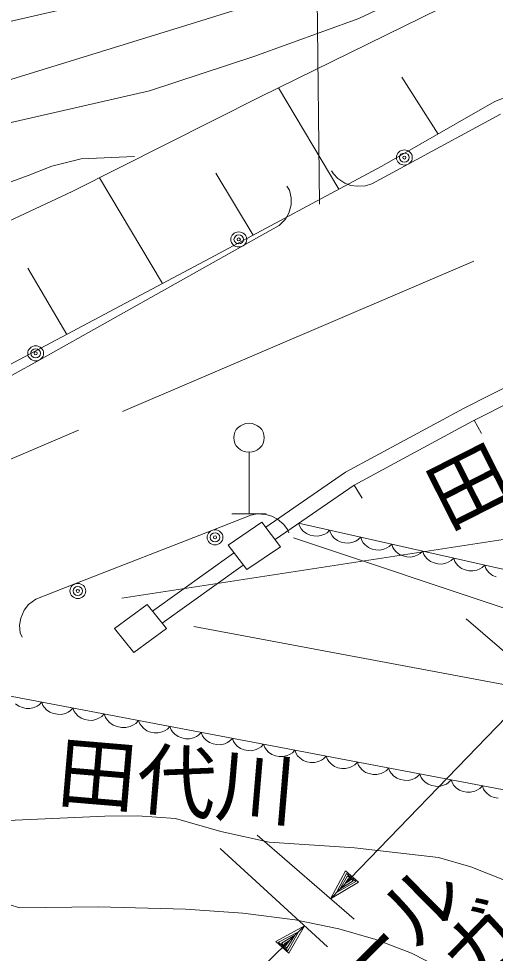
# Model space of a CAD drawing. Units: millimetres, scale not verified. Extents: x 40000 to 680000, y 20000 to 380000.
# Drawn here: x 374760 to 389724, y 259824 to 289160 of the extents above; entities that cross this region are included whole.
import ezdxf
from ezdxf.enums import TextEntityAlignment as Align

# ---------------------------------------------------------------- set-up
doc = ezdxf.new("R2010")
doc.units = ezdxf.units.MM
doc.header["$LTSCALE"] = 1000
doc.linetypes.add('CHAIN', pattern=[18.5, 12, -1.5, 3.5, -1.5])
for name, color, linetype, lineweight in [('M-BGD', 7, 'Continuous', 13), ('M-BMK', 2, 'CHAIN', 13), ('M-STR-HTXT', 7, 'Continuous', 13), ('M-STR-STRC', 7, 'Continuous', 13)]:
    doc.layers.add(name, color=color, linetype=linetype, lineweight=lineweight)
doc.layers.add('M-BGD-HTXT', color=7, linetype='Continuous')
doc.styles.add('ＭＳ ゴシック', font='')
doc.styles.get('ＭＳ ゴシック').set_extended_font_data('MS Gothic')

msp = doc.modelspace()

# ---------------------------------------------------------------- linework, layer by layer
at = {"layer": 'M-BGD'}
for p, q in [((382341, 286706), (388544, 289761)), ((394704, 288675), (389691, 286545)), ((387928, 285540), (386789, 287329)), ((384816, 283812), (382913, 286987)), ((376436, 283731), (382341, 286706)), ((389691, 286545), (386165, 284535)), ((389885, 286161), (386992, 284597)), ((386992, 284597), (386123, 284127)), ((386165, 284535), (380769, 281641)), ((382118, 282365), (380950, 284314)), ((384644, 284287), (384584, 284385)), ((384778, 284141), (384644, 284287)), ((379271, 280845), (377299, 284166)), ((385001, 284000), (384778, 284141)), ((385185, 283925), (385001, 284000)), ((385845, 283977), (385652, 283916)), ((386123, 284127), (385845, 283977)), ((369596, 280556), (376436, 283731)), ((383181, 283904), (383263, 283774)), ((383263, 283774), (383316, 283540)), ((385384, 283902), (385185, 283925)), ((385652, 283916), (385384, 283902)), ((383316, 283540), (383315, 283319)), ((383315, 283319), (383245, 283059)), ((383134, 282865), (382934, 282665)), ((383245, 283059), (383134, 282865)), ((382658, 282510), (381797, 282027)), ((382934, 282665), (382658, 282510)), ((381797, 282027), (375421, 278453)), ((380769, 281641), (371780, 276863)), ((376274, 279252), (375044, 281324)), ((396005, 280596), (388741, 276933)), ((396235, 280176), (388982, 276518)), ((396235, 280176), (388982, 276518)), ((375421, 278453), (374560, 277970)), ((388741, 276933), (385020, 274921)), ((388982, 276518), (385292, 274523)), ((388982, 276518), (385292, 274523)), ((389058, 276556), (389294, 276139)), ((381991, 275552), (381991, 273621)), ((385020, 274921), (382515, 273197)), ((385292, 274523), (382809, 272814)), ((385292, 274523), (385540, 274112)), ((380829, 273098), (381754, 273460)), ((381451, 273621), (382532, 273621)), ((381754, 273460), (382050, 273575)), ((382050, 273575), (382250, 273613)), ((382250, 273613), (382518, 273594)), ((382518, 273594), (382712, 273547)), ((382712, 273547), (382884, 273450)), ((382884, 273450), (383087, 273284)), ((382394, 273356), (381335, 272636)), ((382978, 272587), (382394, 273356)), ((383087, 273284), (383200, 273123)), ((383200, 273123), (383246, 273018)), ((383549, 273324), (400178, 269592)), ((383549, 273324), (383585, 273218)), ((383585, 273218), (383629, 273150)), ((383629, 273150), (383693, 273077)), ((376520, 271416), (380829, 273098)), ((383693, 273077), (383796, 272996)), ((383796, 272996), (383908, 272951)), ((383908, 272951), (384025, 272925)), ((384025, 272925), (384147, 272917)), ((384147, 272917), (384277, 272946)), ((384277, 272946), (384369, 272984)), ((384369, 272984), (384441, 273026)), ((384441, 273026), (384523, 273105)), ((384523, 273105), (384558, 273000)), ((384558, 273000), (384603, 272931)), ((384603, 272931), (384667, 272859)), ((384667, 272859), (384770, 272777)), ((385415, 272808), (385497, 272887)), ((385497, 272887), (385532, 272781)), ((381335, 272636), (381919, 271867)), ((381919, 271867), (382978, 272587)), ((384770, 272777), (384882, 272733)), ((384882, 272733), (384999, 272706)), ((384999, 272706), (385120, 272699)), ((385120, 272699), (385251, 272728)), ((385251, 272728), (385343, 272765)), ((385343, 272765), (385415, 272808)), ((385532, 272781), (385577, 272713)), ((385577, 272713), (385641, 272640)), ((385641, 272640), (385744, 272559)), ((385744, 272559), (385856, 272514)), ((386225, 272509), (386317, 272547)), ((386317, 272547), (386389, 272589)), ((386389, 272589), (386471, 272668)), ((386471, 272668), (386506, 272563)), ((386506, 272563), (386550, 272494)), ((378964, 270564), (381509, 272386)), ((385856, 272514), (385973, 272488)), ((385973, 272488), (386094, 272480)), ((386094, 272480), (386225, 272509)), ((386550, 272494), (386615, 272422)), ((386615, 272422), (386718, 272340)), ((386718, 272340), (386830, 272295)), ((386830, 272295), (386947, 272269)), ((386947, 272269), (387068, 272261)), ((387068, 272261), (387199, 272290)), ((387199, 272290), (387291, 272328)), ((387291, 272328), (387363, 272370)), ((387363, 272370), (387444, 272449)), ((387444, 272449), (387480, 272344)), ((387480, 272344), (387524, 272276)), ((387524, 272276), (387588, 272203)), ((379266, 270187), (381811, 272009)), ((387588, 272203), (387691, 272122)), ((387691, 272122), (387804, 272077)), ((387804, 272077), (387920, 272051)), ((387920, 272051), (388042, 272043)), ((388042, 272043), (388173, 272072)), ((388173, 272072), (388264, 272110)), ((388264, 272110), (388337, 272152)), ((388337, 272152), (388418, 272231)), ((388418, 272231), (388454, 272126)), ((388454, 272126), (388498, 272057)), ((388498, 272057), (388562, 271985)), ((388562, 271985), (388665, 271903)), ((389310, 271933), (389392, 272012)), ((389392, 272012), (389427, 271907)), ((388665, 271903), (388777, 271858)), ((388777, 271858), (388894, 271832)), ((388894, 271832), (389016, 271824)), ((389016, 271824), (389146, 271853)), ((389146, 271853), (389238, 271891)), ((389238, 271891), (389310, 271933)), ((389427, 271907), (389472, 271839)), ((389472, 271839), (389536, 271766)), ((389536, 271766), (389639, 271684)), ((389639, 271684), (389751, 271640)), ((375595, 271055), (376520, 271416)), ((374931, 270591), (375071, 270768)), ((375071, 270768), (375299, 270939)), ((375299, 270939), (375595, 271055)), ((378790, 270768), (377764, 270016)), ((379403, 270019), (378790, 270768)), ((374823, 270344), (374931, 270591)), ((374788, 270125), (374823, 270344)), ((374806, 269886), (374788, 270125)), ((377764, 270016), (378377, 269268)), ((378377, 269268), (379403, 270019)), ((380264, 270082), (396980, 266950)), ((374867, 269746), (374806, 269886)), ((370578, 268643), (392312, 264508)), ((374656, 267655), (374762, 267576)), ((374762, 267576), (374875, 267535)), ((375115, 267509), (375244, 267543)), ((375244, 267543), (375335, 267583)), ((375335, 267583), (375405, 267628)), ((375405, 267628), (375484, 267709)), ((375484, 267709), (375523, 267605)), ((375523, 267605), (375570, 267538)), ((374875, 267535), (374993, 267513)), ((374993, 267513), (375115, 267509)), ((375570, 267538), (375637, 267468)), ((375637, 267468), (375743, 267390)), ((375743, 267390), (375857, 267349)), ((375857, 267349), (375974, 267326)), ((375974, 267326), (376096, 267323)), ((376096, 267323), (376226, 267356)), ((376226, 267356), (376316, 267397)), ((376316, 267397), (376387, 267441)), ((376387, 267441), (376465, 267523)), ((376465, 267523), (376504, 267419)), ((376504, 267419), (376551, 267352)), ((376551, 267352), (376618, 267281)), ((376618, 267281), (376724, 267203)), ((377297, 267210), (377368, 267254)), ((377368, 267254), (377446, 267336)), ((377446, 267336), (377490, 267222)), ((376724, 267203), (376838, 267162)), ((376838, 267162), (376956, 267140)), ((376956, 267140), (377077, 267136)), ((377077, 267136), (377207, 267169)), ((377207, 267169), (377297, 267210)), ((377490, 267222), (377541, 267148)), ((377541, 267148), (377615, 267070)), ((377615, 267070), (377731, 266984)), ((377731, 266984), (377856, 266939)), ((378262, 266947), (378362, 266992)), ((378362, 266992), (378439, 267041)), ((378439, 267041), (378526, 267131)), ((378526, 267131), (378565, 267027)), ((378565, 267027), (378612, 266960)), ((378612, 266960), (378679, 266889)), ((377856, 266939), (377986, 266915)), ((377986, 266915), (378120, 266910)), ((378120, 266910), (378262, 266947)), ((378679, 266889), (378784, 266811)), ((378784, 266811), (378898, 266770)), ((378898, 266770), (379016, 266748)), ((379016, 266748), (379138, 266744)), ((379138, 266744), (379267, 266777)), ((379267, 266777), (379358, 266818)), ((379358, 266818), (379428, 266862)), ((379428, 266862), (379507, 266944)), ((379507, 266944), (379546, 266840)), ((379546, 266840), (379593, 266773)), ((379593, 266773), (379660, 266702)), ((379660, 266702), (379766, 266624)), ((380339, 266631), (380410, 266676)), ((380410, 266676), (380488, 266757)), ((380488, 266757), (380527, 266653)), ((379766, 266624), (379879, 266583)), ((379879, 266583), (379997, 266561)), ((379997, 266561), (380119, 266557)), ((380119, 266557), (380248, 266590)), ((380248, 266590), (380339, 266631)), ((380527, 266653), (380574, 266586)), ((380574, 266586), (380641, 266516)), ((380641, 266516), (380747, 266438)), ((380747, 266438), (380861, 266397)), ((380861, 266397), (380978, 266374)), ((380978, 266374), (381100, 266370)), ((381100, 266370), (381230, 266404)), ((381230, 266404), (381320, 266444)), ((381320, 266444), (381391, 266489)), ((381391, 266489), (381469, 266571)), ((381469, 266571), (381508, 266467)), ((381508, 266467), (381555, 266400)), ((381555, 266400), (381622, 266329)), ((382372, 266302), (382450, 266384)), ((382450, 266384), (382490, 266280)), ((381622, 266329), (381728, 266251)), ((381728, 266251), (381842, 266210)), ((381842, 266210), (381960, 266188)), ((381960, 266188), (382081, 266184)), ((382081, 266184), (382211, 266217)), ((382211, 266217), (382301, 266258)), ((382301, 266258), (382372, 266302)), ((382490, 266280), (382537, 266213)), ((382537, 266213), (382603, 266142)), ((382603, 266142), (382709, 266064)), ((383282, 266071), (383353, 266116)), ((383353, 266116), (383432, 266197)), ((383432, 266197), (383471, 266093)), ((383471, 266093), (383518, 266026)), ((382709, 266064), (382823, 266023)), ((382823, 266023), (382941, 266001)), ((382941, 266001), (383062, 265997)), ((383062, 265997), (383192, 266030)), ((383192, 266030), (383282, 266071)), ((383518, 266026), (383584, 265956)), ((383584, 265956), (383690, 265878)), ((383690, 265878), (383804, 265837)), ((383804, 265837), (383922, 265814)), ((383922, 265814), (384044, 265810)), ((384044, 265810), (384173, 265844)), ((384173, 265844), (384264, 265884)), ((384264, 265884), (384334, 265929)), ((384334, 265929), (384413, 266011)), ((384413, 266011), (384452, 265907)), ((384452, 265907), (384499, 265840)), ((384499, 265840), (384566, 265769)), ((385315, 265742), (385394, 265824)), ((385394, 265824), (385433, 265720)), ((384566, 265769), (384672, 265691)), ((384672, 265691), (384785, 265650)), ((384785, 265650), (384903, 265628)), ((384903, 265628), (385025, 265624)), ((385025, 265624), (385154, 265657)), ((385154, 265657), (385245, 265698)), ((385245, 265698), (385315, 265742)), ((385433, 265720), (385480, 265653)), ((385480, 265653), (385547, 265582)), ((385547, 265582), (385653, 265504)), ((385653, 265504), (385767, 265463)), ((386136, 265470), (386226, 265511)), ((386226, 265511), (386297, 265556)), ((386297, 265556), (386375, 265637)), ((386375, 265637), (386414, 265533)), ((386414, 265533), (386461, 265466)), ((385767, 265463), (385884, 265441)), ((385884, 265441), (386006, 265437)), ((386006, 265437), (386136, 265470)), ((386461, 265466), (386528, 265396)), ((386528, 265396), (386634, 265318)), ((386634, 265318), (386748, 265277)), ((386748, 265277), (386865, 265254)), ((386865, 265254), (386987, 265250)), ((386987, 265250), (387117, 265284)), ((387117, 265284), (387207, 265324)), ((387207, 265324), (387278, 265369)), ((387278, 265369), (387356, 265450)), ((387356, 265450), (387396, 265346)), ((387396, 265346), (387443, 265280)), ((387443, 265280), (387509, 265209)), ((387509, 265209), (387615, 265131)), ((388259, 265182), (388338, 265264)), ((388338, 265264), (388377, 265160)), ((387615, 265131), (387729, 265090)), ((387729, 265090), (387847, 265067)), ((387847, 265067), (387968, 265064)), ((387968, 265064), (388098, 265097)), ((388098, 265097), (388188, 265138)), ((388188, 265138), (388259, 265182)), ((388377, 265160), (388424, 265093)), ((388424, 265093), (388490, 265022)), ((388490, 265022), (388596, 264944)), ((388596, 264944), (388710, 264903)), ((388710, 264903), (388828, 264881)), ((388950, 264877), (389079, 264910)), ((389079, 264910), (389169, 264951)), ((389169, 264951), (389240, 264995)), ((389240, 264995), (389319, 265077)), ((389319, 265077), (389358, 264973)), ((389358, 264973), (389405, 264906)), ((389405, 264906), (389472, 264836)), ((388828, 264881), (388950, 264877)), ((389472, 264836), (389577, 264757)), ((389577, 264757), (389691, 264716)), ((389691, 264716), (389809, 264694))]:
    msp.add_line(p, q, dxfattribs=at)
for points in [[(366793, 284047), (368310, 284540), (369886, 284948), (374431, 285876), (378866, 286893), (382146, 287975), (385436, 289166), (393882, 293149), (397719, 295022), (401704, 296859), (404066, 297892), (406403, 298808), (408399, 299544), (410338, 300134), (412201, 300401), (414193, 300582), (415662, 300639), (417160, 300794), (418707, 301114), (420245, 301536), (422677, 302229), (425379, 302889)], [(360338, 285754), (361339, 285719), (362394, 285802), (363844, 286085), (365524, 286529), (366467, 286848), (367537, 287332), (368482, 287789), (369781, 288287), (370635, 288525), (371769, 288706), (372967, 288801), (374257, 289018), (377084, 289664), (379836, 290403), (382764, 291130), (386003, 292052), (387185, 292586), (388396, 293252), (390622, 294615)], [(360216, 283698), (363439, 284527), (366937, 285314), (369029, 285700), (371005, 286171), (380034, 288957), (381558, 289427), (383200, 290046), (385068, 290905), (387168, 291985), (388009, 292502), (388908, 293205), (389504, 293759)], [(366817, 283649), (368627, 283254), (370495, 282965), (371286, 283059), (372071, 283249), (373423, 283643), (375056, 284241), (375802, 284526), (376726, 284763), (378396, 284834)], [(361754, 263832), (362742, 263678), (363885, 263609), (366143, 263571), (368624, 263640), (373000, 263930), (377468, 264124), (378488, 264141), (379683, 264054), (381106, 263645), (382627, 263311), (385305, 263132), (387944, 262826), (388951, 262537), (390060, 262100), (392676, 261031)], [(373797, 261562), (374785, 261256), (377251, 261282), (380000, 261209), (381797, 261082), (383440, 260874), (384809, 260590), (385973, 260253), (387088, 259825), (388059, 259341)]]:
    msp.add_lwpolyline(points, dxfattribs=at)
for centre, major_axis in [((386868, 284802), (250, 0)), ((386868, 284802), (150, 0)), ((386868, 284802), (50, 0)), ((381669, 282231), (250, 0)), ((381669, 282231), (150, 0)), ((381669, 282231), (50, 0)), ((375293, 278656), (250, 0)), ((375293, 278656), (150, 0)), ((375293, 278656), (50, 0)), ((381991, 276007), (480, 0)), ((380924, 272880), (250, 0)), ((380924, 272880), (150, 0)), ((380924, 272880), (50, 0)), ((376616, 271197), (250, 0)), ((376616, 271197), (150, 0)), ((376616, 271197), (50, 0))]:
    msp.add_ellipse(centre, major_axis=major_axis, ratio=0.946108, dxfattribs=at)
at = {"layer": 'M-BMK'}
msp.add_line((406066, 288816), (369106, 273027), dxfattribs=at)
at = {"layer": 'M-STR-HTXT'}
for p, q in [((391854, 267690), (388812, 270321)), ((384550, 261535), (391115, 268329)), ((382246, 263527), (385289, 260896)), ((381086, 263118), (384454, 260032)), ((384550, 261535), (385018, 262412)), ((384739, 261730), (385050, 262333)), ((385018, 262412), (385432, 262055)), ((385050, 262333), (385346, 262078)), ((385432, 262055), (384550, 261535)), ((385346, 262078), (384739, 261730)), ((384847, 261842), (385083, 262254)), ((385260, 262101), (384847, 261842)), ((385009, 262010), (385115, 262175)), ((385174, 262124), (385009, 262010)), ((385083, 262254), (385260, 262101)), ((385115, 262175), (385174, 262124)), ((383735, 260691), (375714, 252855)), ((382837, 260195), (383735, 260691)), ((382922, 260170), (383540, 260501)), ((383540, 260501), (383210, 259906)), ((383735, 260691), (383240, 259826)), ((383008, 260144), (383428, 260392)), ((383093, 260119), (383261, 260228)), ((383261, 260228), (383151, 260066)), ((383428, 260392), (383180, 259986)), ((383240, 259826), (382837, 260195)), ((383210, 259906), (382922, 260170)), ((383180, 259986), (383008, 260144)), ((383151, 260066), (383093, 260119))]:
    msp.add_line(p, q, dxfattribs=at)
at = {"layer": 'M-STR-STRC'}
for p, q in [((384080, 294082), (384201, 283342)), ((378000, 270972), (399211, 274226)), ((404233, 265912), (383384, 272866))]:
    msp.add_line(p, q, dxfattribs=at)

# ---------------------------------------------------------------- texts
at = {"layer": 'M-BGD-HTXT', "style": 'ＭＳ ゴシック'}
for s, rotation, p in [('田代バス停', 26.802, (388444, 272629)), ('田代川', 355.174, (375861, 264081))]:
    msp.add_text(s, height=1833, rotation=rotation, dxfattribs=at).set_placement(p, align=Align.BOTTOM_LEFT)
at = {"layer": 'M-STR-HTXT', "style": 'ＭＳ ゴシック'}
for rotation, p in [(45.916, (389504, 258193)), (44.613, (378652, 250707))]:
    msp.add_text('ガ－ドレール', height=1833, rotation=rotation, dxfattribs=at).set_placement(p, align=Align.BOTTOM_LEFT)

doc.saveas('drawing.dxf')
